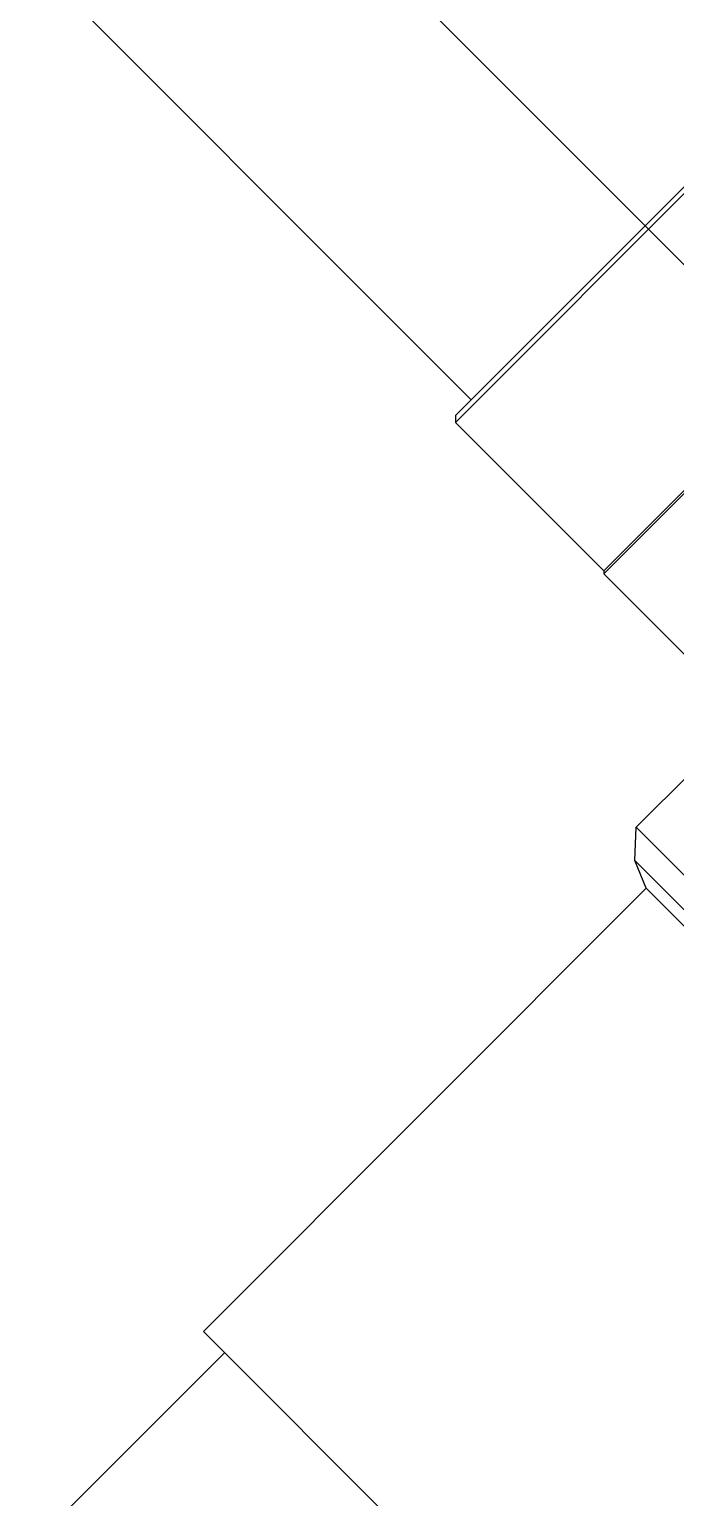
# Model space of a CAD drawing. Header units: millimetres. Extents: x -1292 to 2253, y 326 to 453.
# Drawn here: x 2097.7183 to 2097.784, y 347.9134 to 348.0625 of the extents above; entities that cross this region are included whole.
import ezdxf

# ---------------------------------------------------------------- set-up
doc = ezdxf.new("R2010")
doc.units = ezdxf.units.MM
doc.header["$LTSCALE"] = 0.5
doc.linetypes.add('HIDDENX2', pattern=[0.75, 0.5, -0.25])
for name, color, linetype in [('-HIDRO', 8, 'Continuous'), ('Eixo', 4, 'HIDDENX2'), ('Esgoto', 5, 'ByLayer')]:
    doc.layers.add(name, color=color, linetype=linetype)

msp = doc.modelspace()

# ---------------------------------------------------------------- linework, layer by layer
at = {"layer": '-HIDRO', "ltscale": 0.05}
msp.add_arc((2097.19874, 348.52263), 0.60143, 270, 356.05013, dxfattribs=at)
at = {"layer": 'Eixo'}
for q in [(2097.29018, 348.53323), (2097.80298, 348.02043)]:
    msp.add_line((2097.78088, 348.04252), q, dxfattribs=at)
at = {"layer": 'Esgoto', "color": 2}
for p, q in [((2097.80085, 348.0618), (2097.76161, 348.02256)), ((2097.80015, 348.06179), (2097.76162, 348.02326)), ((2097.81592, 348.04673), (2097.77668, 348.00749)), ((2097.8162, 348.04673), (2097.77668, 348.0072)), ((2097.76162, 348.02326), (2097.76161, 348.02256)), ((2097.76161, 348.02256), (2097.77668, 348.00749)), ((2097.77668, 348.00749), (2097.77668, 348.0072)), ((2097.77668, 348.0072), (2097.79269, 347.99119)), ((2097.77997, 347.98147), (2097.78558, 347.98707)), ((2097.77983, 347.97809), (2097.77997, 347.98147)), ((2097.86221, 347.89923), (2097.77997, 347.98147)), ((2097.781, 347.97528), (2097.77983, 347.97809)), ((2097.85884, 347.89908), (2097.77983, 347.97809)), ((2097.73602, 347.9303), (2097.781, 347.97528)), ((2097.85602, 347.90025), (2097.781, 347.97528)), ((2097.81104, 347.85528), (2097.73602, 347.9303))]:
    msp.add_line(p, q, dxfattribs=at)
at = {"layer": 'Esgoto', "color": 3}
for points in [[(2097.76321, 348.02485, 0), (2097.2725, 348.51555, 0)], [(2097.73817, 347.92814, 0), (2097.43408, 347.62404, 0)]]:
    msp.add_polyline3d(points, dxfattribs=at)

doc.saveas('drawing.dxf')
